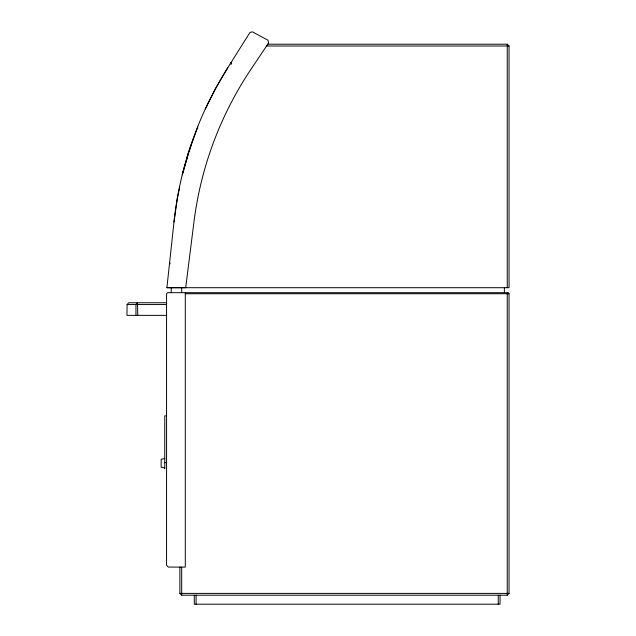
<?xml version="1.0" encoding="UTF-8"?>
<svg xmlns="http://www.w3.org/2000/svg" width="636" height="636" viewBox="0 0 636 636"><rect width="100%" height="100%" fill="white"/><g stroke="black" fill="none" stroke-linecap="round" stroke-linejoin="round"><path stroke-width="0.95" d="M164.764 468.74L164.764 415.841L166.568 415.841M185.291 292.679L185.291 567.089L168.365 567.089L166.568 565.285L166.568 293.752L167.65 292.679L507.965 292.679L509.046 293.752L509.046 593.396L507.25 595.201L181.689 595.201L179.893 593.396L179.893 567.089M181.689 595.201L181.689 567.081M194.298 595.201L194.298 604.2L500.047 604.2L500.047 595.201M507.25 595.201L507.25 293.752L508.005 292.719M507.25 287.703L507.25 44.202L267.788 44.202L251.156 68.998A353.719 353.719 0 0 0 193.956 221.94L185.688 287.711L166.902 287.703L173.986 221.956L177.285 198.575L179.686 187.048M507.25 44.202L509.046 45.999L509.046 287.703L166.902 287.703M166.568 302.76L128.75 302.76L127.089 304.557L126.954 315.361L166.568 315.361M191.293 144.483L188.987 152.115M188.709 152.966L182.286 174.781L188.375 152.863L197.828 126.922M205.293 109.018L215.882 87.983L227.847 67.631L249.916 32.531L252.349 31.8L267.907 40.179L268.638 42.612L267.788 44.202M164.764 458.556L161.162 459.264L161.162 467.222L164.764 467.921M266.579 45.999L509.046 45.999M185.291 293.752L509.046 293.752M127.089 304.557L166.568 304.557M164.764 462.658L166.568 462.658M179.893 593.396L509.046 593.396M169.605 262.62L170.186 263.853M230.836 62.908L231.083 64.236L230.932 62.757M504.364 287.703L504.364 292.679M498.242 595.201L498.242 604.2M196.095 595.201L196.095 604.2M181.689 287.703L181.689 292.679M171.251 287.703L171.251 292.679M137.758 315.361L137.519 302.76L135.953 304.557L135.953 315.361M173.986 221.956A360.787 360.787 0 0 1 227.847 67.631"/></g></svg>
